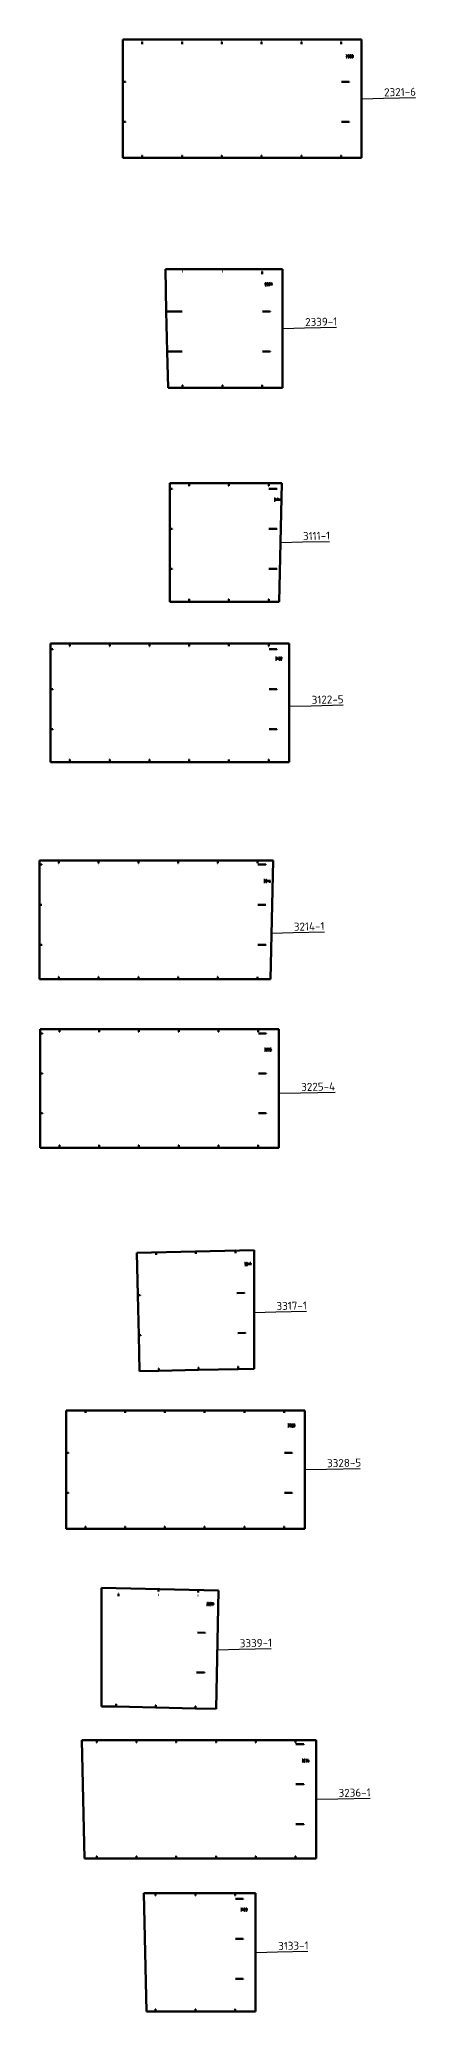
# Model space of a CAD drawing. Header units: millimetres. Extents: x 455 to 16223, y -36532 to 11320.
# Drawn here: x 455 to 5152, y -36532 to -11890 of the extents above; entities that cross this region are included whole.
import ezdxf

# ---------------------------------------------------------------- set-up
doc = ezdxf.new("R2010")
doc.units = ezdxf.units.MM
doc.layers.add('Видимый контур (ISO)', color=7, linetype='Continuous', lineweight=50)
doc.layers.add('Обозначение (ISO)', color=7, linetype='Continuous', lineweight=25)
doc.styles.add('Стиль текста72', font='isocpeur.ttf')

# ---------------------------------------------------------------- blocks, each defined once
blk = doc.blocks.new('Текст на выноске28')
at = {"layer": 'Обозначение (ISO)', "lineweight": 25}
for p, q in [((3160, -35792), (3155, -35792)), ((3160, -35792), (3429, -35786)), ((3429, -35786), (3808, -35778))]:
    blk.add_line(p, q, dxfattribs=at)
at = {"layer": 'Обозначение (ISO)', "insert": (3437, -35763), "char_height": 100, "attachment_point": 7, "rotation": 1.2307, "style": 'Стиль текста72'}
blk.add_mtext('3133-1', dxfattribs=at)
blk = doc.blocks.new('Текст на выноске29')
at = {"layer": 'Обозначение (ISO)', "lineweight": 25}
for p, q in [((3915, -33880), (3910, -33880)), ((3915, -33880), (4183, -33874)), ((4183, -33874), (4583, -33865))]:
    blk.add_line(p, q, dxfattribs=at)
at = {"layer": 'Обозначение (ISO)', "insert": (4192, -33851), "char_height": 100, "attachment_point": 7, "rotation": 1.2307, "style": 'Стиль текста72'}
blk.add_mtext('3236-1', dxfattribs=at)
blk = doc.blocks.new('Текст на выноске30')
at = {"layer": 'Обозначение (ISO)', "lineweight": 25}
for p, q in [((2681, -32010), (2676, -32011)), ((2681, -32010), (2950, -32005)), ((2950, -32005), (3350, -31996))]:
    blk.add_line(p, q, dxfattribs=at)
at = {"layer": 'Обозначение (ISO)', "insert": (2958, -31981), "char_height": 100, "attachment_point": 7, "rotation": 1.2307, "style": 'Стиль текста72'}
blk.add_mtext('3339-1', dxfattribs=at)
blk = doc.blocks.new('Текст на выноске31')
at = {"layer": 'Обозначение (ISO)', "lineweight": 25}
for p, q in [((3772, -29760), (3767, -29760)), ((3772, -29760), (4040, -29754)), ((4040, -29754), (4460, -29745))]:
    blk.add_line(p, q, dxfattribs=at)
at = {"layer": 'Обозначение (ISO)', "insert": (4048, -29731), "char_height": 100, "attachment_point": 7, "rotation": 1.2307, "style": 'Стиль текста72'}
blk.add_mtext('3328-5', dxfattribs=at)
blk = doc.blocks.new('Текст на выноске32')
at = {"layer": 'Обозначение (ISO)', "lineweight": 25}
for p, q in [((3140, -27796), (3135, -27796)), ((3140, -27796), (3408, -27790)), ((3408, -27790), (3788, -27782))]:
    blk.add_line(p, q, dxfattribs=at)
at = {"layer": 'Обозначение (ISO)', "insert": (3416, -27767), "char_height": 100, "attachment_point": 7, "rotation": 1.2307, "style": 'Стиль текста72'}
blk.add_mtext('3317-1', dxfattribs=at)
blk = doc.blocks.new('Текст на выноске33')
at = {"layer": 'Обозначение (ISO)', "lineweight": 25}
for p, q in [((3448, -25058), (3443, -25059)), ((3448, -25058), (3716, -25053)), ((3716, -25053), (4146, -25043))]:
    blk.add_line(p, q, dxfattribs=at)
at = {"layer": 'Обозначение (ISO)', "insert": (3725, -25030), "char_height": 100, "attachment_point": 7, "rotation": 1.2307, "style": 'Стиль текста72'}
blk.add_mtext('3225-4', dxfattribs=at)
blk = doc.blocks.new('Текст на выноске34')
at = {"layer": 'Обозначение (ISO)', "lineweight": 25}
for p, q in [((3357, -23056), (3352, -23056)), ((3357, -23056), (3625, -23050)), ((3625, -23050), (4015, -23041))]:
    blk.add_line(p, q, dxfattribs=at)
at = {"layer": 'Обозначение (ISO)', "insert": (3633, -23027), "char_height": 100, "attachment_point": 7, "rotation": 1.2307, "style": 'Стиль текста72'}
blk.add_mtext('3214-1', dxfattribs=at)
blk = doc.blocks.new('Текст на выноске35')
at = {"layer": 'Обозначение (ISO)', "lineweight": 25}
for p, q in [((3848, -20215), (4247, -20206)), ((3579, -20221), (3574, -20221)), ((3579, -20221), (3848, -20215))]:
    blk.add_line(p, q, dxfattribs=at)
at = {"layer": 'Обозначение (ISO)', "insert": (3856, -20192), "char_height": 100, "attachment_point": 7, "rotation": 1.2307, "style": 'Стиль текста72'}
blk.add_mtext('3122-5', dxfattribs=at)
blk = doc.blocks.new('Текст на выноске36')
at = {"layer": 'Обозначение (ISO)', "lineweight": 25}
for p, q in [((3470, -18175), (3465, -18175)), ((3470, -18175), (3739, -18169)), ((3739, -18169), (4078, -18162))]:
    blk.add_line(p, q, dxfattribs=at)
at = {"layer": 'Обозначение (ISO)', "insert": (3747, -18146), "char_height": 100, "attachment_point": 7, "rotation": 1.2307, "style": 'Стиль текста72'}
blk.add_mtext('3111-1', dxfattribs=at)
blk = doc.blocks.new('Текст на выноске37')
at = {"layer": 'Обозначение (ISO)', "lineweight": 25}
for p, q in [((3497, -15501), (3492, -15501)), ((3497, -15501), (3766, -15495)), ((3766, -15495), (4165, -15487))]:
    blk.add_line(p, q, dxfattribs=at)
at = {"layer": 'Обозначение (ISO)', "insert": (3774, -15472), "char_height": 100, "attachment_point": 7, "rotation": 1.2307, "style": 'Стиль текста72'}
blk.add_mtext('2339-1', dxfattribs=at)
blk = doc.blocks.new('Текст на выноске38')
at = {"layer": 'Обозначение (ISO)', "lineweight": 25}
for p, q in [((4483, -12630), (4478, -12630)), ((4483, -12630), (4752, -12624)), ((4752, -12624), (5152, -12615))]:
    blk.add_line(p, q, dxfattribs=at)
at = {"layer": 'Обозначение (ISO)', "insert": (4760, -12601), "char_height": 100, "attachment_point": 7, "rotation": 1.2307, "style": 'Стиль текста72'}
blk.add_mtext('2321-6', dxfattribs=at)

msp = doc.modelspace()

# ---------------------------------------------------------------- linework, layer by layer
at = {"layer": 'Видимый контур (ISO)'}
for p, q in [((1498, -11890), (4478, -11890)), ((1498, -12419), (1498, -11890)), ((1739, -11920), (1735, -11920)), ((1739, -11920), (1739, -11950)), ((2236, -11920), (2232, -11920)), ((2236, -11920), (2236, -11950)), ((2733, -11920), (2729, -11920)), ((2733, -11920), (2733, -11950)), ((3229, -11920), (3225, -11920)), ((3229, -11920), (3229, -11950)), ((3726, -11920), (3722, -11920)), ((3726, -11920), (3726, -11950)), ((4223, -11920), (4219, -11920)), ((4223, -11920), (4223, -11950)), ((4478, -11890), (4478, -13370)), ((4286, -12116), (4298, -12098)), ((4299, -12116), (4286, -12116)), ((4316, -12086), (4309, -12086)), ((4309, -12116), (4314, -12116)), ((4314, -12100), (4313, -12100)), ((4333, -12116), (4344, -12098)), ((4346, -12116), (4333, -12116)), ((4356, -12091), (4356, -12095)), ((4356, -12106), (4356, -12110)), ((4364, -12086), (4361, -12086)), ((4361, -12100), (4363, -12100)), ((4363, -12100), (4364, -12100)), ((4369, -12095), (4369, -12091)), ((4369, -12110), (4369, -12106)), ((1498, -12919), (1498, -12419)), ((1528, -12419), (1528, -12423)), ((4226, -12419), (4323, -12419)), ((4323, -12419), (4323, -12423)), ((1498, -13370), (1498, -12919)), ((1528, -12919), (1528, -12923)), ((4226, -12919), (4323, -12919)), ((4323, -12919), (4323, -12923)), ((4478, -13370), (1498, -13370)), ((1739, -13340), (1735, -13340)), ((1739, -13369), (1739, -13340)), ((2236, -13340), (2232, -13340)), ((2236, -13369), (2236, -13340)), ((2733, -13340), (2729, -13340)), ((2733, -13369), (2733, -13340)), ((3229, -13340), (3225, -13340)), ((3229, -13369), (3229, -13340)), ((3726, -13340), (3722, -13340)), ((3726, -13369), (3726, -13340)), ((4223, -13340), (4219, -13340)), ((4223, -13369), (4223, -13340)), ((2027, -14761), (3492, -14761)), ((2039, -15291), (2027, -14761)), ((3492, -14761), (3492, -16241)), ((2243, -14791), (2239, -14791)), ((2740, -14791), (2736, -14791)), ((3237, -14791), (3233, -14791)), ((3237, -14791), (3237, -14821)), ((3273, -14965), (3284, -14946)), ((3286, -14965), (3273, -14965)), ((3303, -14935), (3296, -14935)), ((3296, -14965), (3301, -14965)), ((3301, -14948), (3299, -14948)), ((3326, -14935), (3319, -14935)), ((3319, -14965), (3324, -14965)), ((3324, -14948), (3323, -14948)), ((3343, -14941), (3343, -14945)), ((3349, -14951), (3354, -14951)), ((3356, -14948), (3356, -14941)), ((2051, -15791), (2039, -15291)), ((2039, -15291), (2236, -15291)), ((3240, -15291), (3337, -15291)), ((3337, -15291), (3337, -15295)), ((2061, -16241), (2051, -15791)), ((2051, -15791), (2236, -15791)), ((3240, -15791), (3337, -15791)), ((3337, -15791), (3337, -15795)), ((3492, -16241), (2061, -16241)), ((2243, -16211), (2239, -16211)), ((2243, -16241), (2243, -16211)), ((2740, -16211), (2736, -16211)), ((2740, -16241), (2740, -16211)), ((3237, -16211), (3233, -16211)), ((3237, -16241), (3237, -16211)), ((2084, -17435), (2324, -17435)), ((2084, -17506), (2084, -17435)), ((2324, -17466), (2320, -17466)), ((2324, -17435), (2821, -17435)), ((2324, -17466), (2324, -17435)), ((2821, -17466), (2817, -17466)), ((2821, -17435), (3318, -17435)), ((2821, -17466), (2821, -17435)), ((3318, -17466), (3314, -17466)), ((3318, -17435), (3482, -17435)), ((3318, -17466), (3318, -17435)), ((3482, -17435), (3448, -18915)), ((2084, -18006), (2084, -17506)), ((2113, -17506), (2084, -17506)), ((2113, -17506), (2113, -17510)), ((3321, -17506), (3418, -17506)), ((3394, -17626), (3387, -17626)), ((3387, -17656), (3392, -17656)), ((3392, -17639), (3390, -17639)), ((3410, -17632), (3417, -17626)), ((3417, -17626), (3417, -17656)), ((3418, -17506), (3418, -17510)), ((3427, -17632), (3434, -17626)), ((3434, -17626), (3434, -17656)), ((3444, -17632), (3450, -17626)), ((3450, -17626), (3450, -17656)), ((2084, -18506), (2084, -18006)), ((2113, -18006), (2084, -18006)), ((2113, -18006), (2113, -18010)), ((3321, -18006), (3418, -18006)), ((3418, -18006), (3418, -18010)), ((2084, -18915), (2084, -18506)), ((2113, -18506), (2084, -18506)), ((2113, -18506), (2113, -18510)), ((3321, -18506), (3418, -18506)), ((3418, -18506), (3418, -18510)), ((2324, -18915), (2084, -18915)), ((2324, -18885), (2320, -18885)), ((2324, -18915), (2324, -18885)), ((2821, -18915), (2324, -18915)), ((2821, -18885), (2817, -18885)), ((2821, -18915), (2821, -18885)), ((3318, -18915), (2821, -18915)), ((3318, -18885), (3314, -18885)), ((3318, -18915), (3318, -18885)), ((3448, -18915), (3318, -18915)), ((594, -19510), (594, -19439)), ((594, -19439), (835, -19439)), ((835, -19439), (1332, -19439)), ((835, -19469), (835, -19439)), ((1332, -19439), (1829, -19439)), ((1332, -19469), (1332, -19439)), ((1829, -19439), (2325, -19439)), ((1829, -19469), (1829, -19439)), ((2325, -19439), (2822, -19439)), ((2325, -19469), (2325, -19439)), ((2822, -19439), (3319, -19439)), ((2822, -19469), (2822, -19439)), ((3319, -19439), (3574, -19439)), ((3319, -19469), (3319, -19439)), ((3574, -19439), (3574, -20919)), ((594, -20010), (594, -19510)), ((624, -19510), (594, -19510)), ((624, -19510), (624, -19514)), ((835, -19469), (831, -19469)), ((1332, -19469), (1328, -19469)), ((1829, -19469), (1825, -19469)), ((2325, -19469), (2321, -19469)), ((2822, -19469), (2818, -19469)), ((3319, -19469), (3315, -19469)), ((3322, -19510), (3419, -19510)), ((3410, -19611), (3403, -19611)), ((3403, -19641), (3408, -19641)), ((3408, -19624), (3407, -19624)), ((3419, -19510), (3419, -19514)), ((3427, -19617), (3433, -19611)), ((3433, -19611), (3433, -19641)), ((3443, -19641), (3455, -19622)), ((3457, -19641), (3443, -19641)), ((3467, -19641), (3478, -19622)), ((3480, -19641), (3467, -19641)), ((594, -20509), (594, -20010)), ((624, -20010), (594, -20010)), ((624, -20010), (624, -20014)), ((3322, -20010), (3419, -20010)), ((3419, -20010), (3419, -20014)), ((594, -20919), (594, -20509)), ((624, -20509), (594, -20509)), ((624, -20509), (624, -20513)), ((3322, -20509), (3419, -20509)), ((3419, -20509), (3419, -20513)), ((835, -20919), (594, -20919)), ((835, -20889), (831, -20889)), ((835, -20919), (835, -20889)), ((1332, -20919), (835, -20919)), ((1332, -20889), (1328, -20889)), ((1332, -20919), (1332, -20889)), ((1829, -20919), (1332, -20919)), ((1829, -20889), (1825, -20889)), ((1829, -20919), (1829, -20889)), ((2325, -20919), (1829, -20919)), ((2325, -20889), (2321, -20889)), ((2325, -20919), (2325, -20889)), ((2822, -20919), (2325, -20919)), ((2822, -20889), (2818, -20889)), ((2822, -20919), (2822, -20889)), ((3319, -20919), (2822, -20919)), ((3319, -20889), (3315, -20889)), ((3319, -20919), (3319, -20889)), ((3574, -20919), (3319, -20919)), ((455, -22151), (696, -22151)), ((455, -22201), (455, -22151)), ((696, -22151), (1193, -22151)), ((696, -22181), (696, -22151)), ((1193, -22151), (1690, -22151)), ((1193, -22181), (1193, -22151)), ((1690, -22151), (2186, -22151)), ((1690, -22181), (1690, -22151)), ((2186, -22151), (2683, -22151)), ((2186, -22181), (2186, -22151)), ((2683, -22151), (3180, -22151)), ((2683, -22181), (2683, -22151)), ((3180, -22151), (3372, -22151)), ((3180, -22181), (3180, -22151)), ((3372, -22151), (3339, -23631)), ((455, -22701), (455, -22201)), ((485, -22201), (455, -22201)), ((485, -22201), (485, -22205)), ((696, -22181), (692, -22181)), ((1193, -22181), (1189, -22181)), ((1690, -22181), (1686, -22181)), ((2186, -22181), (2182, -22181)), ((2683, -22181), (2679, -22181)), ((3180, -22181), (3176, -22181)), ((3183, -22201), (3280, -22201)), ((3266, -22390), (3259, -22390)), ((3259, -22420), (3264, -22420)), ((3264, -22404), (3263, -22404)), ((3280, -22201), (3280, -22205)), ((3283, -22420), (3294, -22402)), ((3296, -22420), (3283, -22420)), ((3306, -22397), (3313, -22390)), ((3313, -22390), (3313, -22420)), ((3329, -22390), (3323, -22414)), ((3323, -22414), (3334, -22414)), ((3334, -22414), (3334, -22407)), ((3334, -22420), (3334, -22414)), ((3334, -22414), (3339, -22414)), ((455, -23201), (455, -22701)), ((485, -22701), (455, -22701)), ((485, -22701), (485, -22705)), ((3183, -22701), (3280, -22701)), ((3280, -22701), (3280, -22705)), ((455, -23631), (455, -23201)), ((485, -23201), (455, -23201)), ((485, -23201), (485, -23205)), ((3183, -23201), (3280, -23201)), ((3280, -23201), (3280, -23205)), ((696, -23631), (455, -23631)), ((696, -23601), (692, -23601)), ((696, -23631), (696, -23601)), ((1193, -23631), (696, -23631)), ((1193, -23601), (1189, -23601)), ((1193, -23631), (1193, -23601)), ((1690, -23631), (1193, -23631)), ((1690, -23601), (1686, -23601)), ((1690, -23631), (1690, -23601)), ((2186, -23631), (1690, -23631)), ((2186, -23601), (2182, -23601)), ((2186, -23631), (2186, -23601)), ((2683, -23631), (2186, -23631)), ((2683, -23601), (2679, -23601)), ((2683, -23631), (2683, -23601)), ((3180, -23631), (2683, -23631)), ((3180, -23601), (3176, -23601)), ((3180, -23631), (3180, -23601)), ((3339, -23631), (3180, -23631)), ((463, -24309), (463, -24258)), ((463, -24258), (704, -24258)), ((463, -24809), (463, -24309)), ((492, -24309), (463, -24309)), ((492, -24309), (492, -24313)), ((704, -24288), (700, -24288)), ((704, -24258), (1201, -24258)), ((704, -24288), (704, -24258)), ((1201, -24288), (1197, -24288)), ((1201, -24258), (1697, -24258)), ((1201, -24288), (1201, -24258)), ((1697, -24288), (1693, -24288)), ((1697, -24258), (2194, -24258)), ((1697, -24288), (1697, -24258)), ((2194, -24288), (2190, -24288)), ((2194, -24258), (2691, -24258)), ((2194, -24288), (2194, -24258)), ((2691, -24288), (2687, -24288)), ((2691, -24258), (3187, -24258)), ((2691, -24288), (2691, -24258)), ((3187, -24288), (3183, -24288)), ((3187, -24258), (3443, -24258)), ((3187, -24288), (3187, -24258)), ((3191, -24309), (3288, -24309)), ((3288, -24309), (3288, -24313)), ((3443, -24258), (3443, -25738)), ((3274, -24498), (3267, -24498)), ((3267, -24528), (3272, -24528)), ((3272, -24511), (3270, -24511)), ((3290, -24528), (3302, -24509)), ((3304, -24528), (3290, -24528)), ((3314, -24528), (3325, -24509)), ((3327, -24528), (3314, -24528)), ((3337, -24511), (3337, -24498)), ((3337, -24498), (3350, -24498)), ((3345, -24511), (3337, -24511)), ((3337, -24528), (3345, -24528)), ((3350, -24521), (3350, -24518)), ((463, -25308), (463, -24809)), ((492, -24809), (463, -24809)), ((492, -24809), (492, -24813)), ((3191, -24809), (3288, -24809)), ((3288, -24809), (3288, -24813)), ((463, -25738), (463, -25308)), ((492, -25308), (463, -25308)), ((492, -25308), (492, -25312)), ((3191, -25308), (3288, -25308)), ((3288, -25308), (3288, -25312)), ((704, -25738), (463, -25738)), ((704, -25708), (700, -25708)), ((704, -25738), (704, -25708)), ((1201, -25738), (704, -25738)), ((1201, -25708), (1197, -25708)), ((1201, -25738), (1201, -25708)), ((1697, -25738), (1201, -25738)), ((1697, -25708), (1693, -25708)), ((1697, -25738), (1697, -25708)), ((2194, -25738), (1697, -25738)), ((2194, -25708), (2190, -25708)), ((2194, -25738), (2194, -25708)), ((2691, -25738), (2194, -25738)), ((2691, -25708), (2687, -25708)), ((2691, -25738), (2691, -25708)), ((3187, -25738), (2691, -25738)), ((3187, -25708), (3183, -25708)), ((3187, -25738), (3187, -25708)), ((3443, -25738), (3187, -25738)), ((1670, -27052), (3135, -27018)), ((1682, -27582), (1670, -27052)), ((1911, -27046), (1907, -27047)), ((1911, -27046), (1911, -27076)), ((2407, -27035), (2403, -27035)), ((2408, -27035), (2408, -27065)), ((2904, -27024), (2900, -27024)), ((2904, -27024), (2905, -27054)), ((3135, -27018), (3135, -28499)), ((3024, -27178), (3017, -27178)), ((3018, -27208), (3023, -27208)), ((3023, -27191), (3021, -27191)), ((3047, -27178), (3041, -27178)), ((3041, -27208), (3046, -27208)), ((3046, -27191), (3044, -27191)), ((3064, -27184), (3071, -27177)), ((3071, -27177), (3071, -27207)), ((3094, -27176), (3081, -27177)), ((3086, -27207), (3094, -27176)), ((1712, -27581), (1682, -27582)), ((1694, -28082), (1682, -27582)), ((1712, -27581), (1712, -27585)), ((2919, -27554), (3016, -27552)), ((3016, -27552), (3016, -27556)), ((1723, -28081), (1694, -28082)), ((1704, -28531), (1694, -28082)), ((1723, -28081), (1723, -28085)), ((2931, -28054), (3028, -28051)), ((3028, -28051), (3028, -28055)), ((1944, -28526), (1704, -28531)), ((1944, -28496), (1940, -28496)), ((1944, -28526), (1944, -28496)), ((2441, -28514), (1944, -28526)), ((2440, -28484), (2436, -28485)), ((2441, -28514), (2440, -28484)), ((2937, -28503), (2441, -28514)), ((2937, -28473), (2933, -28473)), ((2937, -28503), (2937, -28473)), ((3135, -28499), (2937, -28503)), ((787, -29551), (787, -29020)), ((787, -29020), (3767, -29020)), ((1028, -29021), (1024, -29021)), ((1028, -29021), (1028, -29051)), ((1524, -29021), (1520, -29021)), ((1524, -29021), (1524, -29051)), ((2021, -29021), (2017, -29021)), ((2021, -29021), (2021, -29051)), ((2518, -29021), (2514, -29021)), ((2518, -29021), (2518, -29051)), ((3014, -29021), (3010, -29021)), ((3014, -29021), (3014, -29051)), ((3511, -29021), (3507, -29021)), ((3511, -29021), (3511, -29051)), ((3767, -29020), (3767, -30500)), ((3564, -29194), (3558, -29194)), ((3558, -29224), (3563, -29224)), ((3563, -29207), (3561, -29207)), ((3588, -29194), (3581, -29194)), ((3581, -29224), (3586, -29224)), ((3586, -29207), (3584, -29207)), ((3604, -29224), (3616, -29205)), ((3618, -29224), (3604, -29224)), ((3628, -29199), (3628, -29202)), ((3628, -29214), (3628, -29217)), ((3636, -29194), (3633, -29194)), ((3633, -29207), (3634, -29207)), ((3634, -29207), (3636, -29207)), ((3641, -29202), (3641, -29199)), ((3641, -29217), (3641, -29214)), ((787, -30051), (787, -29551)), ((816, -29551), (787, -29551)), ((816, -29551), (816, -29555)), ((3515, -29551), (3612, -29551)), ((3612, -29551), (3612, -29555)), ((787, -30500), (787, -30051)), ((816, -30051), (787, -30051)), ((816, -30051), (816, -30055)), ((3515, -30051), (3612, -30051)), ((3612, -30051), (3612, -30055)), ((1028, -30500), (787, -30500)), ((1028, -30470), (1024, -30470)), ((1028, -30500), (1028, -30470)), ((1524, -30500), (1028, -30500)), ((1524, -30470), (1520, -30470)), ((1524, -30500), (1524, -30470)), ((2021, -30500), (1524, -30500)), ((2021, -30470), (2017, -30470)), ((2021, -30500), (2021, -30470)), ((2518, -30500), (2021, -30500)), ((2518, -30470), (2514, -30470)), ((2518, -30500), (2518, -30470)), ((3014, -30500), (2518, -30500)), ((3014, -30470), (3010, -30470)), ((3014, -30500), (3014, -30470)), ((3511, -30500), (3014, -30500)), ((3511, -30470), (3507, -30470)), ((3511, -30500), (3511, -30470)), ((3767, -30500), (3511, -30500)), ((1229, -31237), (2693, -31271)), ((1229, -32718), (1229, -31237)), ((1941, -31254), (1941, -31284)), ((2438, -31265), (2437, -31295)), ((2693, -31271), (2660, -32750)), ((1443, -31313), (1439, -31313)), ((1443, -31313), (1442, -31343)), ((1940, -31324), (1936, -31324)), ((2436, -31335), (2432, -31335)), ((2543, -31455), (2548, -31455)), ((2550, -31425), (2544, -31425)), ((2548, -31438), (2547, -31438)), ((2566, -31455), (2571, -31455)), ((2574, -31425), (2567, -31425)), ((2572, -31439), (2570, -31439)), ((2597, -31426), (2590, -31426)), ((2590, -31456), (2595, -31456)), ((2595, -31439), (2593, -31439)), ((2614, -31433), (2613, -31436)), ((2620, -31443), (2625, -31443)), ((2627, -31440), (2627, -31433)), ((2429, -31795), (2526, -31798)), ((2526, -31798), (2526, -31802)), ((2418, -32295), (2515, -32297)), ((2515, -32297), (2515, -32301)), ((1411, -32722), (1229, -32718)), ((1412, -32692), (1408, -32692)), ((1411, -32722), (1412, -32692)), ((1908, -32733), (1411, -32722)), ((1908, -32703), (1904, -32703)), ((1908, -32733), (1908, -32703)), ((2404, -32745), (1908, -32733)), ((2405, -32715), (2401, -32714)), ((2404, -32745), (2405, -32715)), ((2660, -32750), (2404, -32745)), ((983, -33140), (1171, -33140)), ((1016, -34620), (983, -33140)), ((1171, -33170), (1167, -33170)), ((1171, -33140), (1668, -33140)), ((1171, -33170), (1171, -33140)), ((1668, -33170), (1664, -33170)), ((1668, -33140), (2164, -33140)), ((1668, -33170), (1668, -33140)), ((2164, -33170), (2160, -33170)), ((2164, -33140), (2661, -33140)), ((2164, -33170), (2164, -33140)), ((2661, -33170), (2657, -33170)), ((2661, -33140), (3158, -33140)), ((2661, -33170), (2661, -33140)), ((3158, -33170), (3154, -33170)), ((3158, -33140), (3654, -33140)), ((3158, -33170), (3158, -33140)), ((3654, -33170), (3650, -33170)), ((3654, -33140), (3910, -33140)), ((3654, -33170), (3654, -33140)), ((3658, -33191), (3755, -33191)), ((3755, -33191), (3755, -33195)), ((3910, -33140), (3910, -34620)), ((3741, -33381), (3734, -33381)), ((3734, -33411), (3739, -33411)), ((3739, -33394), (3737, -33394)), ((3757, -33411), (3769, -33393)), ((3771, -33411), (3757, -33411)), ((3787, -33381), (3781, -33381)), ((3781, -33411), (3786, -33411)), ((3786, -33394), (3784, -33394)), ((3804, -33398), (3804, -33404)), ((3811, -33394), (3806, -33394)), ((3817, -33404), (3817, -33401)), ((3658, -33690), (3755, -33690)), ((3755, -33690), (3755, -33694)), ((3658, -34190), (3755, -34190)), ((3755, -34190), (3755, -34194)), ((1171, -34620), (1016, -34620)), ((1171, -34590), (1167, -34590)), ((1171, -34620), (1171, -34590)), ((1668, -34620), (1171, -34620)), ((1668, -34590), (1664, -34590)), ((1668, -34620), (1668, -34590)), ((2164, -34620), (1668, -34620)), ((2164, -34590), (2160, -34590)), ((2164, -34620), (2164, -34590)), ((2661, -34620), (2164, -34620)), ((2661, -34590), (2657, -34590)), ((2661, -34620), (2661, -34590)), ((3158, -34620), (2661, -34620)), ((3158, -34590), (3154, -34590)), ((3158, -34620), (3158, -34590)), ((3654, -34620), (3158, -34620)), ((3654, -34590), (3650, -34590)), ((3654, -34620), (3654, -34590)), ((3910, -34620), (3654, -34620)), ((1757, -35052), (1906, -35052)), ((1791, -36532), (1757, -35052)), ((1906, -35082), (1902, -35082)), ((1906, -35052), (2403, -35052)), ((1906, -35082), (1906, -35052)), ((2403, -35082), (2399, -35082)), ((2403, -35052), (2900, -35052)), ((2403, -35082), (2403, -35052)), ((2900, -35082), (2896, -35082)), ((2900, -35052), (3155, -35052)), ((2900, -35082), (2900, -35052)), ((2903, -35123), (3000, -35123)), ((3000, -35123), (3000, -35127)), ((3155, -35052), (3155, -36532)), ((2975, -35242), (2968, -35242)), ((2968, -35272), (2973, -35272)), ((2973, -35256), (2972, -35256)), ((2992, -35249), (2998, -35242)), ((2998, -35242), (2998, -35272)), ((3015, -35242), (3008, -35242)), ((3008, -35272), (3013, -35272)), ((3013, -35256), (3012, -35256)), ((3038, -35242), (3032, -35242)), ((3032, -35272), (3037, -35272)), ((3037, -35256), (3035, -35256)), ((2903, -35622), (3000, -35622)), ((3000, -35622), (3000, -35626)), ((2903, -36122), (3000, -36122)), ((3000, -36122), (3000, -36126)), ((1906, -36532), (1791, -36532)), ((1906, -36502), (1902, -36502)), ((1906, -36532), (1906, -36502)), ((2403, -36532), (1906, -36532)), ((2403, -36502), (2399, -36502)), ((2403, -36532), (2403, -36502)), ((2900, -36532), (2403, -36532)), ((2900, -36502), (2896, -36502)), ((2900, -36532), (2900, -36502)), ((3155, -36532), (2900, -36532))]:
    msp.add_line(p, q, dxfattribs=at)
for centre, radius, start, end in [((4293, -12093), 6.95, 16.4047, 163.5953), ((4290, -12093), 9.07, 323.6911, 8.2364), ((4314, -12108), 8.33, 270, 90), ((4316, -12093), 6.67, 270, 90), ((4339, -12093), 6.95, 16.4047, 163.5953), ((4337, -12093), 9.07, 323.6911, 8.2364), ((4361, -12091), 5, 90, 180), ((4361, -12095), 5, 180, 270), ((4363, -12106), 6.67, 90, 180), ((4363, -12110), 6.67, 180, 0), ((4363, -12106), 6.67, 0, 90), ((4364, -12091), 5, 0, 90), ((4364, -12095), 5, 270, 0), ((3279, -14941), 6.95, 16.4047, 163.5953), ((3277, -14941), 9.07, 323.6911, 8.2364), ((3301, -14956), 8.33, 270, 90), ((3303, -14941), 6.67, 270, 90), ((3324, -14956), 8.33, 270, 90), ((3326, -14941), 6.67, 270, 90), ((3349, -14941), 6.67, 0, 180), ((3349, -14945), 6.67, 180, 270), ((3330, -14945), 26.6, 312.9047, 353.9652), ((3392, -17647), 8.33, 270, 90), ((3394, -17632), 6.67, 270, 90), ((3408, -19632), 8.33, 270, 90), ((3410, -19617), 6.67, 270, 90), ((3450, -19618), 6.95, 16.4047, 163.5953), ((3448, -19617), 9.07, 323.6911, 8.2364), ((3473, -19618), 6.95, 16.4047, 163.5953), ((3471, -19617), 9.07, 323.6911, 8.2364), ((3264, -22412), 8.33, 270, 90), ((3266, -22397), 6.67, 270, 90), ((3289, -22397), 6.95, 16.4047, 163.5953), ((3287, -22396), 9.07, 323.6911, 8.2364), ((3272, -24519), 8.33, 270, 90), ((3274, -24504), 6.67, 270, 90), ((3297, -24505), 6.95, 16.4047, 163.5953), ((3295, -24504), 9.07, 323.6911, 8.2364), ((3320, -24505), 6.95, 16.4047, 163.5953), ((3318, -24504), 9.07, 323.6911, 8.2364), ((3343, -24518), 7.13, 1.0861, 72.6537), ((3343, -24521), 7.13, 287.3463, 358.9139), ((3023, -27200), 8.33, 271.3, 91.3), ((3024, -27185), 6.67, 271.3, 91.3), ((3046, -27199), 8.33, 271.3, 91.3), ((3047, -27184), 6.67, 271.3, 91.3), ((3563, -29215), 8.33, 270, 90), ((3564, -29200), 6.67, 270, 90), ((3586, -29215), 8.33, 270, 90), ((3588, -29200), 6.67, 270, 90), ((3611, -29201), 6.95, 16.4047, 163.5953), ((3609, -29200), 9.07, 323.6911, 8.2364), ((3633, -29199), 5, 90, 180), ((3633, -29202), 5, 180, 270), ((3634, -29214), 6.67, 90, 180), ((3634, -29217), 6.67, 180, 0), ((3634, -29214), 6.67, 0, 90), ((3636, -29199), 5, 0, 90), ((3636, -29202), 5, 270, 0), ((2548, -31446), 8.33, 268.7, 88.7), ((2550, -31431), 6.67, 268.7, 88.7), ((2572, -31447), 8.33, 268.7, 88.7), ((2574, -31432), 6.67, 268.7, 88.7), ((2595, -31447), 8.33, 268.7, 88.7), ((2597, -31432), 6.67, 268.7, 88.7), ((2620, -31436), 6.67, 178.7, 268.7), ((2620, -31433), 6.67, 358.7, 178.7), ((2600, -31436), 26.6, 311.6047, 352.6652), ((3739, -33403), 8.33, 270, 90), ((3741, -33388), 6.67, 270, 90), ((3764, -33388), 6.95, 16.4047, 163.5953), ((3762, -33387), 9.07, 323.6911, 8.2364), ((3786, -33403), 8.33, 270, 90), ((3787, -33388), 6.67, 270, 90), ((3821, -33397), 17.3, 114.8942, 183.1783), ((3811, -33404), 6.67, 180, 0), ((3811, -33401), 6.67, 0, 90), ((2973, -35264), 8.33, 270, 90), ((2975, -35249), 6.67, 270, 90), ((3013, -35264), 8.33, 270, 90), ((3015, -35249), 6.67, 270, 90), ((3037, -35264), 8.33, 270, 90), ((3038, -35249), 6.67, 270, 90)]:
    msp.add_arc(centre, radius, start, end, dxfattribs=at)
for centre in [(1498, -12419), (1498, -12919)]:
    msp.add_ellipse(centre, major_axis=(-30, 0), ratio=0.022676, start_param=3.141593, end_param=4.695722, dxfattribs=at)

# ---------------------------------------------------------------- block references
at = {"layer": 'Обозначение (ISO)'}
for name in ['Текст на выноске38', 'Текст на выноске37', 'Текст на выноске36', 'Текст на выноске35', 'Текст на выноске34', 'Текст на выноске33', 'Текст на выноске32', 'Текст на выноске31', 'Текст на выноске30', 'Текст на выноске29', 'Текст на выноске28']:
    msp.add_blockref(name, (0, 0), dxfattribs=at)

doc.saveas('drawing.dxf')
